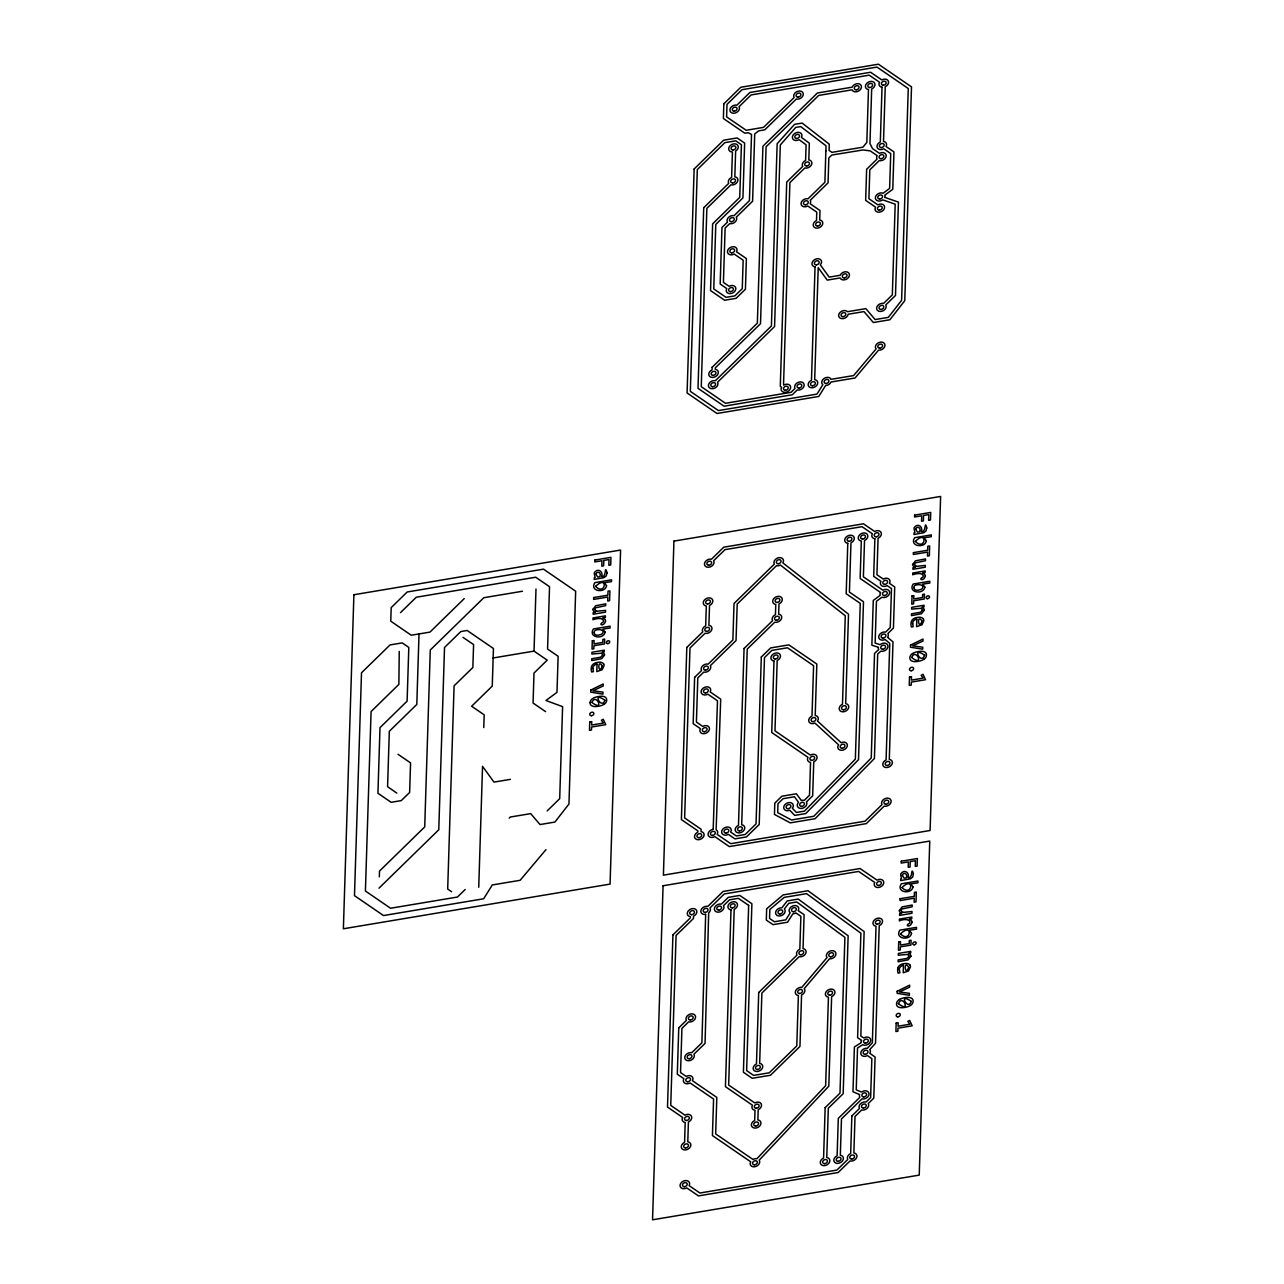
<?xml version="1.0" encoding="UTF-8"?>
<svg xmlns="http://www.w3.org/2000/svg" width="1284" height="1284" viewBox="0 0 1284 1284"><rect width="100%" height="100%" fill="white"/><g stroke="black" fill="none" stroke-linecap="round" stroke-linejoin="round"><path stroke-width="1.5" d="M605.454 621.007C604.828 626.496 596.916 625.468 603.448 621.825C604.315 617.411 596.755 618.15 592.967 619.739L593.031 617.941L605.39 615.855L605.342 617.492L603.063 617.925M911.881 922.169C911.239 927.658 903.358 926.631 909.874 923.003C910.854 918.686 902.652 918.975 899.394 920.917L899.442 919.103L911.817 917.033L911.768 918.67L909.489 919.103M925.218 576.067C924.416 581.524 917.097 579.806 923.164 576.981C924.191 572.455 916.648 573.146 912.731 574.815L912.78 573.001L925.154 570.931L925.106 572.568L922.827 573.001M592.983 668.45L593.417 671.66L591.651 671.965A16.676 12.631 -27 0 1 591.234 668.482L591.507 666.669A5.264 3.98 -27 0 1 595.038 663.074A10.079 7.624 -27 0 1 597.75 662.384A6.821 5.168 -27 0 1 603.769 663.956M912.747 623.51L913.181 626.72L911.415 627.025A16.676 12.631 -27 0 1 910.998 623.559L911.271 621.729A5.264 3.98 -27 0 1 914.802 618.134A10.079 7.624 -27 0 1 917.514 617.443A6.821 5.168 -27 0 1 923.533 619.016M899.41 969.613L899.843 972.823L898.078 973.128A16.676 12.631 -27 0 1 897.644 969.661L897.933 967.831M379.342 876.86L379.518 871.066L424.715 826.928L430.284 650.009L483.827 597.718L522.428 591.25M419.017 633.927L416.802 704.451L389.325 731.302L387.575 786.723L396.804 793.063M478.739 887.228L482.543 766.307L493.987 782.116L510.438 779.356M483.779 727.563L484.18 714.835L471.645 706.248L492.253 686.121L493.441 648.5L467.135 630.476L460.86 631.535L444.521 647.489L438.775 829.769L378.989 888.175M545.588 711.641L533.069 703.038L534 673.057L547.209 660.153L534.032 651.116L535.99 588.987M597.028 664.358L596.803 671.612L602.18 669.734L604.026 665.706A5.617 4.253 -27 0 0 603.592 664.085M783.529 384.719L789.901 182.601L804.891 167.947A4.976 3.756 -27 0 0 807.829 167.787A5.024 3.804 -27 0 0 811.857 163.501A5.024 3.804 -27 0 0 808.808 159.938L809.337 143.15L801.441 137.42A5.024 3.804 -27 0 0 798.006 132.332A5.024 3.804 -27 0 0 792.405 137.805A5.024 3.804 -27 0 0 799.13 139.699L806.095 144.787L805.598 160.468A5.024 3.804 -27 0 0 802.693 166.439L786.723 182.039L780.287 386.356L781.587 387.254A5.024 3.804 -27 0 0 785.038 392.326A5.024 3.804 -27 0 0 790.623 386.853A5.024 3.804 -27 0 0 783.914 384.975L783.914 384.975M903.454 965.52L903.214 972.774L908.591 970.897L910.452 966.884A5.617 4.253 -27 0 0 910.019 965.247M916.792 619.418L916.567 626.672L921.944 624.794L923.79 620.782A5.617 4.253 -27 0 0 923.356 619.145M593.08 609.178L595.696 605.743L605.775 603.849L605.711 605.647L595.664 607.781A1.766 1.332 -27 0 0 595.102 608.423L594.909 609.242M604.379 655.225L601.731 658.676L591.683 660.57L591.731 658.772L600.768 657.167L602.533 655.177M912.844 564.254L915.46 560.803L925.539 558.925L925.475 560.707L915.412 562.841A1.766 1.332 -27 0 0 914.866 563.483L914.673 564.302M899.506 910.356L902.122 906.905L912.202 905.027L912.138 906.809L902.074 908.944A1.766 1.332 -27 0 0 901.529 909.586L901.32 910.404M924.127 610.285L921.495 613.736L911.447 615.63L911.496 613.832L920.532 612.243L922.297 610.237M910.789 956.387L908.157 959.838L898.11 961.732L898.158 959.934L907.194 958.346L908.96 956.339M713.182 829.336L717.483 700.775L707.853 694.179A5.024 3.804 -27 0 1 701.144 692.301A5.024 3.804 -27 0 1 706.746 686.828A5.024 3.804 -27 0 1 710.18 691.916L720.709 699.138L716.119 829.817A5.024 3.804 -27 0 1 717.146 834.375L730.724 843.684L865.063 821.182L881.964 804.651A5.024 3.804 -27 0 1 885.767 798.359A5.024 3.804 -27 0 1 891.08 802.002A5.024 3.804 -27 0 1 884.162 806.159L866.299 823.622L729.312 846.573L714.819 836.638A5.024 3.804 -27 0 1 708.158 835.033A5.024 3.804 -27 0 1 712.989 829.368M545.957 849.655L520.132 880.294L492.286 884.949L483.651 898.768L383.515 915.556L354.48 895.654L361.51 672.784L390.015 644.937L402.213 642.899L408.81 647.425L407.108 701.16L380 727.643L377.929 793.255L391.122 802.307L401.282 800.606L409.628 792.453L410.559 762.889L398.024 754.302M400.464 612.661L416.289 597.221L535.685 577.222L549.536 586.708L547.562 649.03L558.123 656.268L556.983 692.365L545.941 700.502L562.601 706.649L559.696 798.68L547.177 810.91M464.246 598.601L429.979 632.097L411.249 635.227L390.769 621.183L391.203 607.605L407.188 591.988L543.501 569.149L575.665 591.218L568.956 804.025L554.913 822.065L540.018 824.553L530.693 813.623L510.326 817.025L509.218 818.117M465.193 889.491L457.457 897.034L390.561 908.253L365.41 891.016L371.076 711.561L398.875 684.388L399.244 651.421M912.539 653.54L913.839 652.85A10.85 8.218 -27 0 1 915.412 652.24L917.274 651.758A21.042 15.922 -27 0 1 918.317 651.566A14.927 11.299 -27 0 1 921.687 651.309L922.41 651.373A7.848 5.939 -27 0 1 924.271 651.807A5.393 4.077 -27 0 1 926.406 654.294M604.026 704.306L602.71 705.012A10.882 8.234 -27 0 1 601.137 705.606L599.275 706.088A21.122 15.986 -27 0 1 597.782 706.344A15.087 11.428 -27 0 1 594.877 706.553L594.155 706.489A7.495 5.666 -27 0 1 592.293 706.039A5.569 4.221 -27 0 1 590.801 704.964A5.072 3.836 -27 0 1 590.239 703.825L590.142 703.279A7.287 5.521 -27 0 1 590.126 702.669M923.774 659.366L922.474 660.072A10.882 8.234 -27 0 1 920.901 660.666L919.039 661.148A21.122 15.986 -27 0 1 917.546 661.421A15.087 11.428 -27 0 1 914.641 661.613L913.919 661.549A7.495 5.666 -27 0 1 912.057 661.099A5.569 4.221 -27 0 1 910.565 660.024A5.072 3.836 -27 0 1 910.003 658.885L909.907 658.339A7.287 5.521 -27 0 1 909.891 657.745A5.89 4.462 -27 0 1 910.436 655.691A5.136 3.884 -27 0 1 912.539 653.556M595.182 612.227L593.192 612.629L593.144 614.233L605.502 612.163L605.567 610.365L596.546 611.296M914.946 567.287L912.956 567.688L912.908 569.293L925.266 567.223L925.331 565.425L916.311 566.372M493.136 657.97L534.032 651.116M902.893 912.426L911.993 911.528L911.929 913.325L899.57 915.396L899.619 913.791L901.609 913.389A6.404 4.847 -27 0 1 899.201 910.452M907.531 954.413L898.302 955.216L898.367 953.434L910.741 951.364L910.677 952.953L908.687 953.354A6.179 4.687 -27 0 1 911.062 956.307M463.026 637.362L473.587 644.584L472.865 667.503L454.087 685.833L447.683 889.042L451.647 891.754M705.67 914.336L701.883 1042.801L691.739 1052.719A5.024 3.804 -27 0 0 684.821 1056.876A5.024 3.804 -27 0 0 690.134 1060.52A5.024 3.804 -27 0 0 693.938 1054.228L705.044 1043.378L708.688 912.86A5.024 3.804 -27 0 0 710.004 907.916L724.32 893.937L858.643 871.435L874.693 882.429A5.024 3.804 -27 0 0 878.128 887.517A5.024 3.804 -27 0 0 883.745 882.044A5.024 3.804 -27 0 0 877.02 880.15L860.055 868.53L723.069 891.481L707.805 906.392A5.024 3.804 -27 0 0 700.968 910.26A5.024 3.804 -27 0 0 705.494 914.369M926.374 654.294L926.422 654.583A7.223 5.457 -27 0 1 926.438 655.177A5.89 4.462 -27 0 1 925.892 657.215A5.136 3.884 -27 0 1 923.774 659.35M910.196 965.119A6.821 5.168 -27 0 0 904.177 963.658A10.079 7.624 -27 0 0 901.464 964.268A5.264 3.98 -27 0 0 897.869 967.831M899.201 969.661A4.462 3.371 -27 0 1 903.454 965.199M907.467 954.494A4.654 3.531 -27 0 1 909.2 956.243M909.393 919.232A6.629 5.024 -27 0 1 912.105 922.089M902.973 912.33A4.895 3.708 -27 0 1 901.079 910.516M912.539 623.559A4.462 3.371 -27 0 1 916.792 619.097M924.4 610.205A6.179 4.687 -27 0 0 921.992 607.3L924.015 606.851L924.079 605.262L911.704 607.332L911.64 609.114L920.869 608.311A4.654 3.531 -27 0 1 922.538 610.141M922.731 573.129A6.629 5.024 -27 0 1 925.443 575.986M914.978 567.255A6.404 4.847 -27 0 1 912.539 564.35M916.311 566.228A4.895 3.708 -27 0 1 914.417 564.414M595.214 612.195A6.404 4.847 -27 0 1 592.775 609.274M596.546 611.168A4.895 3.708 -27 0 1 594.653 609.338M602.966 618.069A6.629 5.024 -27 0 1 605.679 620.91M604.636 655.145A6.179 4.687 -27 0 0 602.228 652.224L604.266 651.791L604.315 650.186L591.94 652.256L591.892 654.054L601.105 653.235A4.654 3.531 -27 0 1 602.774 655.081M592.775 668.499A4.462 3.371 -27 0 1 597.028 664.037M604.01 704.29A5.136 3.884 -27 0 0 606.144 702.155A5.89 4.462 -27 0 0 606.658 700.117A7.223 5.457 -27 0 0 606.658 699.507L606.61 699.234A5.393 4.077 -27 0 0 604.507 696.747A7.848 5.939 -27 0 0 602.645 696.313L601.907 696.249A14.927 11.299 -27 0 0 598.553 696.522A21.042 15.922 -27 0 0 597.509 696.698L595.648 697.18A10.85 8.218 -27 0 0 594.075 697.774L592.775 698.48A5.136 3.884 -27 0 0 590.656 700.631A5.89 4.462 -27 0 0 590.142 702.669M606.963 573.017L606.225 575.922L603.962 577.688L594.235 579.421L594.283 577.816C597.028 578.073 592.036 573.194 595.535 571.316C598.89 568.347 603.464 572.199 601.57 576.404C606.915 578.009 604.186 564.077 606.915 572.263A11.347 8.587 -27 0 1 606.963 572.824L606.963 573.017M913.389 874.179L912.651 877.084L910.484 878.802L900.662 880.583L900.71 878.978C903.246 879.235 898.527 874.179 902.09 872.382C905.509 869.573 909.81 873.489 907.981 877.566C913.229 878.93 910.821 865.833 913.341 873.441A11.347 8.587 -27 0 1 913.373 874.003L913.389 874.179M926.727 528.077L925.989 530.982L923.71 532.748L913.999 534.481L914.048 532.876C916.84 533.133 911.768 528.157 915.364 526.328C918.75 523.439 923.18 527.323 921.318 531.464C926.534 532.796 924.239 519.763 926.679 527.339A11.347 8.587 -27 0 1 926.727 527.901L926.727 528.077M595.953 574.253L597.734 577.046L599.917 576.677C601.795 571.797 596.466 570.915 595.969 574.141M902.379 875.431L904.161 878.208L906.344 877.839C908.221 873.104 902.909 871.932 902.379 875.367M915.717 529.329L917.498 532.106L919.681 531.736C921.623 526.889 916.166 525.942 915.717 529.265M591.956 702.476C605.053 712.588 596.113 692.285 591.972 702.332M604.844 700.229C601.795 710.421 591.186 690.455 604.844 700.229M898.383 1003.639C911.319 1013.895 902.764 993.142 898.383 1003.639M911.72 657.536C924.657 667.696 916.134 647.232 911.736 657.392M911.271 1001.392C908.269 1011.519 897.58 991.649 911.271 1001.392M924.608 655.289C920.981 665.626 911.303 645.387 924.608 655.289M605.101 632.113C603.624 640.026 587.831 637.683 593.401 628.967L610.077 626.175L610.028 627.972L602.934 629.08L605.101 632.113M606.562 585.777C605.278 593.513 589.196 591.539 594.861 582.647L611.537 579.838L611.489 581.636L604.395 582.743L606.562 585.777M911.528 933.275C910.372 941.06 894.226 939.005 899.827 930.146L916.503 927.353L916.455 929.135L909.361 930.242L911.528 933.275M912.988 886.939C911.528 894.868 895.686 892.508 901.288 883.809L917.964 881.017L917.916 882.798L910.821 883.906L912.988 886.939M924.865 587.173C923.405 595.07 907.563 592.759 913.165 584.043L929.841 581.251L929.793 583.032L922.698 584.14L924.865 587.173M926.326 540.837C925.186 548.621 908.992 546.535 914.625 537.707L931.301 534.914L931.253 536.696L924.159 537.803L926.326 540.837M602.324 666.123C598.248 676.572 597.108 657.504 602.324 666.123M908.751 967.285C904.819 977.702 903.406 958.715 908.751 967.285M922.089 621.183C918.028 631.535 916.68 612.564 922.089 621.183M594.139 632.723C594.492 636.639 600.109 635.179 602.356 633.734C606.578 628.502 593.015 628.357 594.139 632.723M595.599 586.387C605.631 596.643 608.52 573.948 595.599 586.339M900.566 933.901C910.565 944.157 913.534 921.495 900.566 933.837M902.026 887.565C912.202 897.773 914.754 875.142 902.026 887.501M913.903 587.799C914.24 591.683 919.809 590.239 922.056 588.842C926.422 583.498 912.571 583.466 913.903 587.799M915.364 541.463C925.828 551.751 927.834 528.783 915.364 541.399M825.869 150.95L824.89 182.312L808.037 198.779A5.04 3.82 -27 0 0 801.039 203.546A5.04 3.82 -27 0 0 807.813 206.018L816.768 212.149L816.512 220.543A5.024 3.804 -27 0 0 814.056 227.091A5.024 3.804 -27 0 0 821.776 225.791A5.024 3.804 -27 0 0 819.706 220.013L820.011 210.512L810.14 203.739A5.04 3.82 -27 0 0 810.252 200.288L828.052 182.89L828.838 157.964L831.839 155.027L862.928 149.971L870.199 150.87L877.165 155.653A5.024 3.804 -27 0 0 877.052 159.104L866.636 169.263L865.657 200.352L875.528 207.125A5.024 3.804 -27 0 0 878.978 212.213A5.024 3.804 -27 0 0 884.58 206.74A5.024 3.804 -27 0 0 877.855 204.846L868.899 198.715L869.814 169.841L879.251 160.612A5.024 3.804 -27 0 0 886.233 155.845A5.024 3.804 -27 0 0 879.476 153.374L872.526 148.607L869.958 143.551L871.676 88.981A5.024 3.804 -27 0 0 874.131 82.449A5.024 3.804 -27 0 0 866.411 83.733A5.024 3.804 -27 0 0 868.482 89.527L866.812 142.476L862.944 147.162L831.92 152.363L829.079 150.405L829.271 144.177L802.147 123.087L794.539 124.355L777.157 143.696L771.411 325.976L715.381 380.706A5.024 3.804 -27 0 0 708.463 384.879A5.024 3.804 -27 0 0 713.792 388.506A5.024 3.804 -27 0 0 717.579 382.215L774.573 326.553L780.303 144.996L795.759 127.405L800.718 126.586L826.029 145.814L825.869 150.95M353.902 594.733L343.374 928.781L610.061 884.098L620.589 550.05L353.902 594.733M589.741 721.929L589.484 730.371L591.475 730.034L591.571 727.033L605.743 724.658L603.239 719.249L601.394 720.212L603.384 723.085L591.635 725.043L591.747 721.592L589.741 721.929M590.752 690.086L590.688 692.14L602.918 694.13L602.982 692.156L592.903 690.792L603.175 686.009L603.239 683.971L590.752 690.086M592.309 640.796L592.036 649.078L593.834 648.789L593.93 645.708L604.507 643.942L604.668 639.063L602.886 639.368L602.79 642.417L593.978 643.894L594.091 640.507L592.309 640.796M593.673 597.558L593.609 599.419L607.83 597.028L607.717 601.008L609.579 600.703L609.9 590.881L608.022 591.202L607.894 595.182L593.673 597.558M594.845 560.065L594.797 561.927L601.955 560.723L601.795 566.148L603.624 565.827L603.801 560.418L609.017 559.551L608.841 565.249L610.719 564.944L610.943 557.352L594.845 560.065M663.074 885.751L652.545 1219.8L919.232 1175.117L929.76 841.068L663.074 885.751M673.939 541.11L663.411 875.158L930.097 830.491L940.626 496.443L673.939 541.11M694.146 168.99L687.084 392.968L717.018 413.496L818.775 396.451L825.596 385.521A5.024 3.804 -27 0 0 830.989 382.022L855.08 377.978L878.513 350.195A5.024 3.804 -27 0 0 884.965 345.476A5.024 3.804 -27 0 0 879.042 342.491A5.024 3.804 -27 0 0 876.057 348.959L853.619 375.57L831.069 379.342A5.024 3.804 -27 0 0 824.184 378.395A5.024 3.804 -27 0 0 822.835 384.702L816.977 394.092L718.43 410.591L690.327 391.331L697.308 169.568L724.866 142.652L735.732 140.839L741.414 144.739L739.744 197.367L712.636 223.849L710.534 290.569L724.641 300.247L736.117 298.321L745.426 289.237L746.389 258.565L736.518 251.792A5.024 3.804 -27 0 0 733.084 246.705A5.024 3.804 -27 0 0 727.482 252.178A5.024 3.804 -27 0 0 734.207 254.055L743.163 260.203L742.264 288.659L734.881 295.866L726.054 297.342L713.76 288.932L715.798 224.427L742.922 197.945L744.64 143.086L737.128 137.95L723.614 140.213L694.146 168.99M672.928 934.896L667.503 1107.065L682.655 1117.449A5.024 3.804 -27 0 0 685.207 1122.489L684.581 1142.359A5.024 3.804 -27 0 0 682.125 1148.907A5.024 3.804 -27 0 0 689.845 1147.623A5.024 3.804 -27 0 0 687.791 1141.829L688.417 1121.959A5.024 3.804 -27 0 0 691.418 1116.165A5.024 3.804 -27 0 0 684.982 1115.17L670.746 1105.412L676.09 935.458L693.472 918.493L693.553 916.15A5.024 3.804 -27 0 0 696.008 909.602A5.024 3.804 -27 0 0 688.288 910.902A5.024 3.804 -27 0 0 690.359 916.68L690.311 917.916L672.928 934.896M686.812 647.425L681.387 819.593L697.886 830.892L697.838 832.128A5.024 3.804 -27 0 0 695.382 838.677A5.024 3.804 -27 0 0 703.102 837.377A5.024 3.804 -27 0 0 701.048 831.599L701.112 829.255L684.629 817.94L689.989 647.987L704.996 633.333A5.024 3.804 -27 0 0 711.561 630.155A5.024 3.804 -27 0 0 708.896 625.324L709.522 605.454A5.024 3.804 -27 0 0 711.978 598.906A5.024 3.804 -27 0 0 704.258 600.206A5.024 3.804 -27 0 0 706.312 605.984L705.686 625.854A5.024 3.804 -27 0 0 702.781 631.824L686.812 647.425M703.712 207.751L698.014 388.33L724.08 406.193L792.292 394.766L797.22 389.951A5.024 3.804 -27 0 0 804.137 385.778A5.024 3.804 -27 0 0 798.825 382.134A5.024 3.804 -27 0 0 795.021 388.426L791.056 392.31L725.476 403.288L701.257 386.677L706.874 208.329L730.917 184.848A5.024 3.804 -27 0 0 737.481 181.686A5.024 3.804 -27 0 0 734.817 176.823L735.636 151.063A5.024 3.804 -27 0 0 736.936 144.498A5.024 3.804 -27 0 0 729.28 146.745A5.024 3.804 -27 0 0 732.426 151.994L731.623 177.369A5.024 3.804 -27 0 0 728.718 183.339L703.712 207.751M678.771 1027.826L677.294 1074.194L683.874 1078.688A5.024 3.804 -27 0 0 684.677 1083.102A5.024 3.804 -27 0 0 690.102 1082.974L713.583 1099.056L712.427 1135.554L750.659 1161.763A5.024 3.804 -27 0 0 754.944 1166.739A5.024 3.804 -27 0 0 759.213 1160.142L828.806 1086.184L831.631 996.689A5.024 3.804 -27 0 0 834.086 990.141A5.024 3.804 -27 0 0 826.366 991.441A5.024 3.804 -27 0 0 828.437 997.219L825.644 1085.702L756.902 1158.746A5.024 3.804 -27 0 0 752.986 1159.484L715.669 1133.9L716.825 1097.419L692.429 1080.695A5.024 3.804 -27 0 0 691.643 1076.297A5.024 3.804 -27 0 0 686.202 1076.425L680.536 1072.541L681.932 1028.404L688.593 1021.887A5.024 3.804 -27 0 0 695.511 1017.731A5.024 3.804 -27 0 0 690.182 1014.087A5.024 3.804 -27 0 0 686.394 1020.379L678.771 1027.826M694.628 677.342L693.167 723.694L700.406 728.654A5.024 3.804 -27 0 0 703.841 733.742A5.024 3.804 -27 0 0 709.442 728.269A5.024 3.804 -27 0 0 702.733 726.391L696.409 722.057L697.806 677.92L703.76 672.078A5.024 3.804 -27 0 0 709.25 670.392A5.024 3.804 -27 0 0 710.341 665.674L736.037 640.556L737.193 604.074L776.531 565.65A5.024 3.804 -27 0 0 780.431 565.072L845.273 615.742L842.481 704.226A5.024 3.804 -27 0 0 840.041 710.758A5.024 3.804 -27 0 0 847.745 709.474A5.024 3.804 -27 0 0 845.691 703.68L848.515 614.185L782.871 562.89A5.024 3.804 -27 0 0 778.955 557.657A5.024 3.804 -27 0 0 774.316 564.141L734.031 603.496L732.875 639.978L708.126 664.149A5.024 3.804 -27 0 0 702.637 665.85A5.024 3.804 -27 0 0 701.562 670.569L694.628 677.342M712.155 367.272L712.074 369.84A5.024 3.804 -27 0 0 709.619 376.389A5.024 3.804 -27 0 0 717.339 375.088A5.024 3.804 -27 0 0 715.284 369.31L715.316 367.85L760.513 323.696L766.099 146.793L818.662 95.433L852.078 89.832A5.024 3.804 -27 0 0 859.413 90.49A5.024 3.804 -27 0 0 859.606 84.038A5.024 3.804 -27 0 0 852.175 87.168L817.427 92.994L762.921 146.215L757.351 323.135L712.155 367.272M723.839 103.811L723.373 118.497L744.768 133.167L748.299 132.733L751.525 134.467L749.439 200.657L734.063 215.68A5.024 3.804 -27 0 0 728.574 217.365A5.024 3.804 -27 0 0 727.498 222.084L721.961 227.509L720.18 284.037L726.744 288.547A5.024 3.804 -27 0 0 730.195 293.635A5.024 3.804 -27 0 0 735.796 288.162A5.024 3.804 -27 0 0 729.071 286.284L723.406 282.4L725.123 228.07L729.697 223.609A5.024 3.804 -27 0 0 735.186 221.907A5.024 3.804 -27 0 0 736.262 217.189L752.601 201.219L754.719 133.937L758.683 130.872L764.815 129.812L796.289 99.061A5.024 3.804 -27 0 0 803.206 94.888A5.024 3.804 -27 0 0 797.894 91.244A5.024 3.804 -27 0 0 794.09 97.552L763.563 127.357L746.181 130.278L726.6 116.86L727.001 104.389L742.024 89.703L877.004 67.089L908.269 88.532L901.593 300.36L888.351 317.357L875.142 319.572L865.833 308.625L847.488 311.707A5.024 3.804 -27 0 0 839.8 312.686A5.024 3.804 -27 0 0 841.469 318.609A5.024 3.804 -27 0 0 848.194 314.243L864.004 311.595L873.313 322.525L889.908 319.748L904.771 300.681L911.512 86.879L878.416 64.2L740.788 87.264L723.839 103.811M730.997 909.874L725.428 1086.665L752.44 1105.187A5.024 3.804 -27 0 0 755.008 1110.243L754.687 1120.499A5.024 3.804 -27 0 0 752.231 1127.031A5.024 3.804 -27 0 0 759.951 1125.747A5.024 3.804 -27 0 0 757.881 1119.953L758.202 1109.697A5.024 3.804 -27 0 0 761.203 1103.919A5.024 3.804 -27 0 0 754.767 1102.924L728.654 1085.028L734.191 909.329A5.024 3.804 -27 0 0 736.647 902.796A5.024 3.804 -27 0 0 728.927 904.08A5.024 3.804 -27 0 0 730.997 909.874M744.062 648.516L738.477 825.323A5.024 3.804 -27 0 0 736.037 831.855A5.024 3.804 -27 0 0 743.757 830.571A5.024 3.804 -27 0 0 741.687 824.777L747.224 649.094L774.75 622.21A5.024 3.804 -27 0 0 781.314 619.032A5.024 3.804 -27 0 0 778.65 614.201L778.971 603.945A5.024 3.804 -27 0 0 781.426 597.397A5.024 3.804 -27 0 0 773.706 598.697A5.024 3.804 -27 0 0 775.777 604.475L775.44 614.731A5.024 3.804 -27 0 0 772.535 620.702L744.062 648.516M748.652 905.397L743.404 1072.252L752.231 1078.303L770.48 1075.254L799.948 1046.46L801.569 994.972A5.024 3.804 -27 0 0 804.233 988.648L829.496 958.795A5.024 3.804 -27 0 0 835.964 954.076A5.024 3.804 -27 0 0 830.058 951.075A5.024 3.804 -27 0 0 827.04 957.559L801.778 987.412A4.992 3.788 -27 0 0 799.338 987.653A5.024 3.804 -27 0 0 795.326 991.954A5.024 3.804 -27 0 0 798.375 995.501L796.786 1045.898L769.244 1072.798L753.628 1075.414L746.63 1070.615L751.894 903.743L739.761 895.429L728.285 897.356L721.351 904.129A5.024 3.804 -27 0 0 714.434 908.302A5.024 3.804 -27 0 0 719.746 911.945A5.024 3.804 -27 0 0 723.55 905.637L729.521 899.811L738.364 898.335L748.652 905.397M761.316 657.023L756.051 823.895L745.185 834.504L736.358 835.98L730.692 832.096A5.024 3.804 -27 0 0 727.258 827.008A5.024 3.804 -27 0 0 721.656 832.481A5.024 3.804 -27 0 0 728.365 834.375L734.946 838.869L746.437 836.959L759.213 824.472L764.478 657.601L771.861 650.394L787.461 647.778L813.591 665.69L812.002 716.071A5.024 3.804 -27 0 0 808.92 721.672A5.024 3.804 -27 0 0 814.955 723.101L838.58 744.784A5.024 3.804 -27 0 0 841.197 750.305A5.024 3.804 -27 0 0 847.376 745.298A5.024 3.804 -27 0 0 841.132 742.698L817.491 721.046A5.024 3.804 -27 0 0 815.212 715.541L816.833 664.053L788.874 644.873L770.609 647.938L761.316 657.023M758.716 992.484L756.469 1063.938A5.024 3.804 -27 0 0 754.013 1070.471A5.024 3.804 -27 0 0 761.733 1069.187A5.024 3.804 -27 0 0 759.663 1063.393L761.877 993.062L799.13 956.676A5.024 3.804 -27 0 0 805.71 953.498A5.024 3.804 -27 0 0 803.03 948.667L804.105 914.689L798.199 910.645A5.024 3.804 -27 0 0 796.658 905.846A5.024 3.804 -27 0 0 790.382 907.611A5.024 3.804 -27 0 0 790.206 912.876L785.76 919.874L774.429 921.768L769.549 918.413L769.822 909.489L784.235 897.388L806.545 893.648L860.89 933.195L857.6 1037.761L861.564 1040.281A5.024 3.804 -27 0 0 861.163 1042.656L854.39 1046.974L852.977 1091.753L859.622 1094.578A5.024 3.804 -27 0 0 859.831 1097.339L838.308 1118.364L837.12 1155.777A5.024 3.804 -27 0 0 834.664 1162.325A5.024 3.804 -27 0 0 842.384 1161.025A5.024 3.804 -27 0 0 840.33 1155.247L841.469 1118.942L862.029 1098.847A5.024 3.804 -27 0 0 868.064 1096.536A5.024 3.804 -27 0 0 867.695 1091.48A5.024 3.804 -27 0 0 861.532 1092.09L856.219 1089.827L857.535 1047.985L862.688 1044.711A5.024 3.804 -27 0 0 869.027 1043.587A5.024 3.804 -27 0 0 869.926 1038.21A5.024 3.804 -27 0 0 863.811 1037.954L860.826 1036.076L864.132 931.59L807.989 890.743L783.176 894.916L766.66 908.767L766.307 920.066L773.016 924.657L787.541 922.233L792.95 913.726A5.024 3.804 -27 0 0 795.871 912.908L800.879 916.343L799.836 949.197A5.024 3.804 -27 0 0 796.931 955.168L758.716 992.484M773.979 661.051L771.732 732.49L807.989 757.335A5.024 3.804 -27 0 0 810.541 762.391L809.514 795.245L804.233 800.397A5.024 3.804 -27 0 0 801.344 800.558L796.417 793.785L781.892 796.208L774.814 803.126L774.461 814.409L790.254 822.867L815.083 818.711L874.404 758.539L877.694 654.038L880.84 651.132A5.024 3.804 -27 0 0 887.035 648.821A5.024 3.804 -27 0 0 886.458 643.685A5.024 3.804 -27 0 0 880.118 644.696L875.126 643.107L876.442 601.281L881.964 597.204A5.024 3.804 -27 0 0 888.143 595.744A5.024 3.804 -27 0 0 888.849 590.496A5.024 3.804 -27 0 0 882.894 590.207L863.378 576.821L864.517 540.516A5.024 3.804 -27 0 0 866.973 533.983A5.024 3.804 -27 0 0 859.253 535.268A5.024 3.804 -27 0 0 861.323 541.062L860.152 578.458L880.567 592.47A5.024 3.804 -27 0 0 880.182 595.327L873.281 600.431L871.868 645.194L878.449 647.28A5.024 3.804 -27 0 0 878.705 649.56L874.532 653.428L871.242 757.993L813.799 816.271L791.49 819.994L777.703 812.628L777.976 803.704L783.128 798.664L794.459 796.77L798.52 802.339A5.024 3.804 -27 0 0 798.359 807.604A5.024 3.804 -27 0 0 804.587 807.267A5.024 3.804 -27 0 0 806.448 801.906L812.676 795.823L813.751 761.861A5.024 3.804 -27 0 0 816.752 756.067A5.024 3.804 -27 0 0 810.316 755.072L774.974 730.837L777.189 660.506A5.024 3.804 -27 0 0 779.645 653.973A5.024 3.804 -27 0 0 771.925 655.257A5.024 3.804 -27 0 0 773.979 661.051M815.051 266.847L811.472 380.192A5.024 3.804 -27 0 0 809.016 386.741A5.024 3.804 -27 0 0 816.736 385.441A5.024 3.804 -27 0 0 814.682 379.663L818.213 267.634L827.233 280.105L840.089 277.954A5.024 3.804 -27 0 0 847.408 278.596A5.024 3.804 -27 0 0 847.617 272.16A5.024 3.804 -27 0 0 840.169 275.274L829.191 277.119L820.299 264.841A5.024 3.804 -27 0 0 819.561 259.031A5.024 3.804 -27 0 0 812.531 261.727A5.024 3.804 -27 0 0 815.051 266.847M825.163 1107.627L823.574 1158.056A5.024 3.804 -27 0 0 821.118 1164.588A5.024 3.804 -27 0 0 828.838 1163.304A5.024 3.804 -27 0 0 826.768 1157.51L828.324 1108.204L843.171 1093.711L848.146 935.779L798.247 899.089L787.236 900.935L781.844 907.836A5.024 3.804 -27 0 0 775.568 912.764A5.024 3.804 -27 0 0 781.715 915.476A5.024 3.804 -27 0 0 784.38 908.96L788.777 903.326L796.786 901.994L844.904 937.368L839.993 1093.133L825.163 1107.627M847.777 543.325L846.188 593.738L860.264 603.4L855.353 759.149L804.474 811.119L796.465 812.467L792.372 808.262A5.024 3.804 -27 0 0 790.093 802.564A5.024 3.804 -27 0 0 783.705 807.379A5.024 3.804 -27 0 0 789.74 810.252L794.748 815.404L805.758 813.558L858.514 759.679L863.49 601.747L849.414 592.101L850.971 542.795A5.024 3.804 -27 0 0 853.427 536.247A5.024 3.804 -27 0 0 845.707 537.531A5.024 3.804 -27 0 0 847.777 543.325M882.028 87.248L880.31 142.01A5.024 3.804 -27 0 0 877.309 147.788A5.024 3.804 -27 0 0 883.745 148.784L890.727 153.566L889.619 188.427L883.071 193.258A5.024 3.804 -27 0 0 876.699 194.879A5.024 3.804 -27 0 0 876.458 200.224A5.024 3.804 -27 0 0 882.75 199.855L895.189 204.188L892.332 294.887L883.585 303.441A5.024 3.804 -27 0 0 876.667 307.598A5.024 3.804 -27 0 0 881.98 311.242A5.024 3.804 -27 0 0 885.783 304.95L895.494 295.464L898.447 202.102L884.724 197.383A5.024 3.804 -27 0 0 884.82 195.152L892.781 189.294L893.953 151.929L886.056 146.52A5.024 3.804 -27 0 0 883.504 141.465L885.238 86.718A5.024 3.804 -27 0 0 888.239 80.924A5.024 3.804 -27 0 0 881.803 79.929L870.6 72.257L749.888 92.48L736.872 105.192A5.024 3.804 -27 0 0 729.954 109.365A5.024 3.804 -27 0 0 735.267 113.008A5.024 3.804 -27 0 0 739.07 106.7L751.124 94.936L869.188 75.162L879.476 82.208A5.024 3.804 -27 0 0 882.028 87.248M851.854 1115.924L850.666 1153.514A5.024 3.804 -27 0 0 847.761 1159.468L836.927 1170.061L699.892 1193.013L689.123 1185.63A5.024 3.804 -27 0 0 685.672 1180.542A5.024 3.804 -27 0 0 680.071 1186.015A5.024 3.804 -27 0 0 686.796 1187.909L698.48 1195.902L838.179 1172.501L849.976 1160.977A5.024 3.804 -27 0 0 856.54 1157.815A5.024 3.804 -27 0 0 853.876 1152.968L855.016 1116.486L861.692 1109.986A5.024 3.804 -27 0 0 867.165 1108.285A5.024 3.804 -27 0 0 868.257 1103.566L873.794 1098.157L875.094 1057.037L869.814 1053.329A5.024 3.804 -27 0 0 869.782 1049.59L875.528 1043.234L879.235 925.7A5.024 3.804 -27 0 0 881.691 919.151A5.024 3.804 -27 0 0 873.971 920.451A5.024 3.804 -27 0 0 876.025 926.229L872.35 1042.785L867.406 1048.258A5.024 3.804 -27 0 0 860.761 1053.217A5.024 3.804 -27 0 0 867.47 1055.576L871.852 1058.658L870.632 1097.579L866.042 1102.057A5.024 3.804 -27 0 0 860.569 1103.759A5.024 3.804 -27 0 0 859.477 1108.477L851.854 1115.924M874.869 538.782L873.682 576.372L880.92 581.331A5.024 3.804 -27 0 0 881.707 585.745A5.024 3.804 -27 0 0 887.148 585.6L891.497 588.586L890.261 627.507L885.639 632.097A5.024 3.804 -27 0 0 878.705 636.752A5.024 3.804 -27 0 0 885.125 639.512L889.764 643.38L886.088 759.935A5.024 3.804 -27 0 0 883.633 766.484A5.024 3.804 -27 0 0 891.353 765.184A5.024 3.804 -27 0 0 889.298 759.406L893.006 641.856L887.597 637.378A5.024 3.804 -27 0 0 887.87 633.59L893.439 628.053L894.723 586.948L889.475 583.337A5.024 3.804 -27 0 0 888.689 578.94A5.024 3.804 -27 0 0 883.248 579.068L876.924 574.734L878.079 538.253A5.024 3.804 -27 0 0 881.081 532.459A5.024 3.804 -27 0 0 874.645 531.464L863.442 523.792L723.759 547.193L711.448 559.214A5.024 3.804 -27 0 0 704.531 563.387A5.024 3.804 -27 0 0 709.843 567.03A5.024 3.804 -27 0 0 713.647 560.739L724.995 549.648L862.029 526.681L872.317 533.743A5.024 3.804 -27 0 0 874.869 538.782M896.168 1023.091L895.911 1031.534L897.901 1031.213L897.997 1028.195L912.17 1025.82L909.666 1020.411L907.82 1021.374L909.81 1024.247L898.062 1026.221L898.158 1022.754L896.168 1023.091M897.179 991.248L897.115 993.318L909.345 995.293L909.409 993.334L899.33 991.954L909.602 987.171L909.666 985.133L897.179 991.248M898.72 941.974L898.463 950.256L900.244 949.951L900.357 946.87L910.934 945.104L911.078 940.241L909.313 940.53L909.216 943.596L900.405 945.056L900.517 941.67L898.72 941.974M900.084 898.736L900.036 900.582L914.256 898.206L914.128 902.187L916.006 901.866L916.311 892.059L914.449 892.364L914.32 896.344L900.084 898.736M901.272 861.227L901.207 863.089L908.382 861.901L908.205 867.31L910.051 867.005L910.212 861.58L915.444 860.713L915.267 866.427L917.129 866.106L917.37 858.531L901.272 861.227M909.505 676.989L909.249 685.431L911.239 685.094L911.335 682.093L925.507 679.717L923.003 674.309L921.158 675.272L923.148 678.145L911.399 680.119L911.496 676.652L909.505 676.989M910.516 645.146L910.452 647.216L922.682 649.19L922.747 647.232L912.667 645.852L922.939 641.069L923.003 639.031L910.516 645.146M912.057 595.872L911.801 604.154L913.598 603.849L913.694 600.768L924.271 599.002L924.416 594.139L922.65 594.428L922.554 597.493L913.743 598.954L913.855 595.567L912.057 595.872M913.422 552.634L913.373 554.479L927.594 552.104L927.481 556.084L929.343 555.763L929.648 545.957L927.786 546.262L927.658 550.242L913.422 552.634M914.609 515.125L914.545 516.987L921.719 515.799L921.559 521.208L923.389 520.903L923.565 515.478L928.781 514.611L928.605 520.325L930.467 520.004L930.707 512.428L914.609 515.125M899.49 999.466L899.201 999.642A5.136 3.884 -27 0 0 897.083 1001.793A5.89 4.462 -27 0 0 896.569 1003.847A7.287 5.521 -27 0 0 896.569 1004.441L896.665 1004.987A5.072 3.836 -27 0 0 897.227 1006.126A5.569 4.221 -27 0 0 898.72 1007.202A7.495 5.666 -27 0 0 900.582 1007.635L901.304 1007.699A15.087 11.428 -27 0 0 904.209 1007.507A21.122 15.986 -27 0 0 905.701 1007.25L907.563 1006.768A10.882 8.234 -27 0 0 909.136 1006.174L910.436 1005.468A5.136 3.884 -27 0 0 912.571 1003.334A5.89 4.462 -27 0 0 913.084 1001.279A7.223 5.457 -27 0 0 913.068 1000.685L913.036 1000.396A5.393 4.077 -27 0 0 910.934 997.925A7.848 5.939 -27 0 0 909.072 997.475L908.334 997.427A14.927 11.299 -27 0 0 904.979 997.684A21.042 15.922 -27 0 0 903.936 997.861L902.074 998.342A10.85 8.218 -27 0 0 900.501 998.952L899.49 999.466M829.689 995.212A2.52 1.91 -27 0 0 832.417 992.099A2.52 1.91 -27 0 0 828.341 992.211A2.52 1.91 -27 0 0 829.689 995.212M830.716 956.789A2.52 1.91 -27 0 0 833.444 953.659A2.52 1.91 -27 0 0 829.368 953.771A2.52 1.91 -27 0 0 830.716 956.789M687.694 1081.738A2.52 1.91 -27 0 0 690.423 1078.624A2.52 1.91 -27 0 0 686.346 1078.737A2.52 1.91 -27 0 0 687.694 1081.738M686.475 1120.483A2.52 1.91 -27 0 0 689.203 1117.369A2.52 1.91 -27 0 0 685.126 1117.481A2.52 1.91 -27 0 0 686.475 1120.483M691.611 914.673A2.52 1.91 -27 0 0 694.339 911.56A2.52 1.91 -27 0 0 690.262 911.672A2.52 1.91 -27 0 0 691.611 914.673M689.091 1058.722A2.52 1.91 -27 0 0 691.819 1055.592A2.52 1.91 -27 0 0 687.742 1055.705A2.52 1.91 -27 0 0 689.091 1058.722M705.157 912.41A2.52 1.91 -27 0 0 707.885 909.281A2.52 1.91 -27 0 0 703.809 909.393A2.52 1.91 -27 0 0 705.157 912.41M865.448 1043.186A2.52 1.91 -27 0 0 868.177 1040.072A2.52 1.91 -27 0 0 864.1 1040.184A2.52 1.91 -27 0 0 865.448 1043.186M863.763 1096.921A2.52 1.91 -27 0 0 866.491 1093.807A2.52 1.91 -27 0 0 862.415 1093.92A2.52 1.91 -27 0 0 863.763 1096.921M793.448 911.688A2.52 1.91 -27 0 0 796.192 908.558A2.52 1.91 -27 0 0 792.1 908.671A2.52 1.91 -27 0 0 793.448 911.688M865.095 1054.324A2.52 1.91 -27 0 0 867.84 1051.211A2.52 1.91 -27 0 0 863.747 1051.307A2.52 1.91 -27 0 0 865.095 1054.324M877.293 924.223A2.52 1.91 -27 0 0 880.021 921.109A2.52 1.91 -27 0 0 875.945 921.222A2.52 1.91 -27 0 0 877.293 924.223M685.608 1147.928A2.52 1.91 -27 0 0 688.336 1144.798A2.52 1.91 -27 0 0 684.26 1144.911A2.52 1.91 -27 0 0 685.608 1147.928M799.643 993.495A2.52 1.91 -27 0 0 802.372 990.381A2.52 1.91 -27 0 0 798.279 990.494A2.52 1.91 -27 0 0 799.643 993.495M755.698 1126.052A2.52 1.91 -27 0 0 758.427 1122.938A2.52 1.91 -27 0 0 754.35 1123.035A2.52 1.91 -27 0 0 755.698 1126.052M756.26 1108.236A2.52 1.91 -27 0 0 758.988 1105.107A2.52 1.91 -27 0 0 754.912 1105.219A2.52 1.91 -27 0 0 756.26 1108.236M732.249 907.868A2.52 1.91 -27 0 0 734.994 904.739A2.52 1.91 -27 0 0 730.901 904.851A2.52 1.91 -27 0 0 732.249 907.868M754.478 1164.797A2.52 1.91 -27 0 0 757.207 1161.683A2.52 1.91 -27 0 0 753.13 1161.795A2.52 1.91 -27 0 0 754.478 1164.797M779.902 913.951A2.52 1.91 -27 0 0 782.63 910.837A2.52 1.91 -27 0 0 778.553 910.934A2.52 1.91 -27 0 0 779.902 913.951M824.601 1163.609A2.52 1.91 -27 0 0 827.329 1160.479A2.52 1.91 -27 0 0 823.253 1160.592A2.52 1.91 -27 0 0 824.601 1163.609M863.41 1108.06A2.52 1.91 -27 0 0 866.138 1104.946A2.52 1.91 -27 0 0 862.062 1105.059A2.52 1.91 -27 0 0 863.41 1108.06M851.693 1159.067A2.52 1.91 -27 0 0 854.422 1155.937A2.52 1.91 -27 0 0 850.345 1156.049A2.52 1.91 -27 0 0 851.693 1159.067M800.863 954.75A2.52 1.91 -27 0 0 803.591 951.637A2.52 1.91 -27 0 0 799.515 951.749A2.52 1.91 -27 0 0 800.863 954.75M757.48 1069.492A2.52 1.91 -27 0 0 760.208 1066.362A2.52 1.91 -27 0 0 756.132 1066.474A2.52 1.91 -27 0 0 757.48 1069.492M838.147 1161.33A2.52 1.91 -27 0 0 840.876 1158.216A2.52 1.91 -27 0 0 836.799 1158.329A2.52 1.91 -27 0 0 838.147 1161.33M690.311 1019.977A2.52 1.91 -27 0 0 693.039 1016.848A2.52 1.91 -27 0 0 688.962 1016.96A2.52 1.91 -27 0 0 690.311 1019.977M684.388 1186.673A2.52 1.91 -27 0 0 687.117 1183.559A2.52 1.91 -27 0 0 683.04 1183.671A2.52 1.91 -27 0 0 684.388 1186.673M718.703 910.131A2.52 1.91 -27 0 0 721.447 907.018A2.52 1.91 -27 0 0 717.355 907.13A2.52 1.91 -27 0 0 718.703 910.131M878.513 885.462A2.52 1.91 -27 0 0 881.241 882.349A2.52 1.91 -27 0 0 877.165 882.461A2.52 1.91 -27 0 0 878.513 885.462M897.837 1016.848A2.151 1.621 -27 0 0 900.18 1014.183A2.151 1.621 -27 0 0 896.697 1014.264A2.151 1.621 -27 0 0 897.837 1016.848M914.144 944.783A1.782 1.348 -27 0 0 916.07 942.568A1.782 1.348 -27 0 0 913.197 942.649A1.782 1.348 -27 0 0 914.144 944.783M843.508 709.779A2.52 1.91 -27 0 0 846.236 706.649A2.52 1.91 -27 0 0 842.16 706.762A2.52 1.91 -27 0 0 843.508 709.779M842.111 748.267A2.52 1.91 -27 0 0 844.84 745.153A2.52 1.91 -27 0 0 840.763 745.266A2.52 1.91 -27 0 0 842.111 748.267M705.494 670.168A2.52 1.91 -27 0 0 708.222 667.038A2.52 1.91 -27 0 0 704.146 667.15A2.52 1.91 -27 0 0 705.494 670.168M706.714 631.407A2.52 1.91 -27 0 0 709.442 628.293A2.52 1.91 -27 0 0 705.365 628.406A2.52 1.91 -27 0 0 706.714 631.407M698.865 837.682A2.52 1.91 -27 0 0 701.594 834.568A2.52 1.91 -27 0 0 697.517 834.68A2.52 1.91 -27 0 0 698.865 837.682M705.446 692.959A2.52 1.91 -27 0 0 708.174 689.829A2.52 1.91 -27 0 0 704.097 689.941A2.52 1.91 -27 0 0 705.446 692.959M712.411 835.419A2.52 1.91 -27 0 0 715.14 832.289A2.52 1.91 -27 0 0 711.063 832.401A2.52 1.91 -27 0 0 712.411 835.419M882.686 649.255A2.52 1.91 -27 0 0 885.43 646.125A2.52 1.91 -27 0 0 881.338 646.237A2.52 1.91 -27 0 0 882.686 649.255M884.387 595.519A2.52 1.91 -27 0 0 887.116 592.389A2.52 1.91 -27 0 0 883.039 592.502A2.52 1.91 -27 0 0 884.387 595.519M801.601 806.4A2.52 1.91 -27 0 0 804.33 803.286A2.52 1.91 -27 0 0 800.253 803.399A2.52 1.91 -27 0 0 801.601 806.4M883.039 638.116A2.52 1.91 -27 0 0 885.783 635.002A2.52 1.91 -27 0 0 881.691 635.115A2.52 1.91 -27 0 0 883.039 638.116M887.116 765.489A2.52 1.91 -27 0 0 889.844 762.375A2.52 1.91 -27 0 0 885.767 762.487A2.52 1.91 -27 0 0 887.116 765.489M707.58 603.978A2.52 1.91 -27 0 0 710.309 600.864A2.52 1.91 -27 0 0 706.232 600.976A2.52 1.91 -27 0 0 707.58 603.978M813.029 721.64A2.52 1.91 -27 0 0 815.757 718.51A2.52 1.91 -27 0 0 811.681 718.623A2.52 1.91 -27 0 0 813.029 721.64M777.029 602.469A2.52 1.91 -27 0 0 779.757 599.355A2.52 1.91 -27 0 0 775.68 599.467A2.52 1.91 -27 0 0 777.029 602.469M776.467 620.284A2.52 1.91 -27 0 0 779.195 617.171A2.52 1.91 -27 0 0 775.119 617.283A2.52 1.91 -27 0 0 776.467 620.284M739.504 830.876A2.52 1.91 -27 0 0 742.232 827.747A2.52 1.91 -27 0 0 738.156 827.859A2.52 1.91 -27 0 0 739.504 830.876M778.248 563.724A2.52 1.91 -27 0 0 780.977 560.61A2.52 1.91 -27 0 0 776.9 560.723A2.52 1.91 -27 0 0 778.248 563.724M788.055 808.679A2.52 1.91 -27 0 0 790.784 805.549A2.52 1.91 -27 0 0 786.691 805.662A2.52 1.91 -27 0 0 788.055 808.679M849.029 541.318A2.52 1.91 -27 0 0 851.774 538.205A2.52 1.91 -27 0 0 847.681 538.317A2.52 1.91 -27 0 0 849.029 541.318M884.74 584.38A2.52 1.91 -27 0 0 887.469 581.251A2.52 1.91 -27 0 0 883.392 581.363A2.52 1.91 -27 0 0 884.74 584.38M876.137 536.776A2.52 1.91 -27 0 0 878.866 533.663A2.52 1.91 -27 0 0 874.773 533.775A2.52 1.91 -27 0 0 876.137 536.776M811.809 760.385A2.52 1.91 -27 0 0 814.538 757.271A2.52 1.91 -27 0 0 810.461 757.383A2.52 1.91 -27 0 0 811.809 760.385M775.247 659.045A2.52 1.91 -27 0 0 777.976 655.915A2.52 1.91 -27 0 0 773.899 656.028A2.52 1.91 -27 0 0 775.247 659.045M862.575 539.055A2.52 1.91 -27 0 0 865.32 535.926A2.52 1.91 -27 0 0 861.227 536.038A2.52 1.91 -27 0 0 862.575 539.055M704.226 731.703A2.52 1.91 -27 0 0 706.954 728.59A2.52 1.91 -27 0 0 702.878 728.702A2.52 1.91 -27 0 0 704.226 731.703M708.8 565.233A2.52 1.91 -27 0 0 711.529 562.103A2.52 1.91 -27 0 0 707.452 562.215A2.52 1.91 -27 0 0 708.8 565.233M725.958 833.139A2.52 1.91 -27 0 0 728.686 830.026A2.52 1.91 -27 0 0 724.609 830.138A2.52 1.91 -27 0 0 725.958 833.139M885.896 804.249A2.52 1.91 -27 0 0 888.624 801.12A2.52 1.91 -27 0 0 884.548 801.232A2.52 1.91 -27 0 0 885.896 804.249M911.175 670.746A2.151 1.621 -27 0 0 913.518 668.081A2.151 1.621 -27 0 0 910.035 668.162A2.151 1.621 -27 0 0 911.175 670.746M927.481 598.681A1.782 1.348 -27 0 0 929.407 596.466A1.782 1.348 -27 0 0 926.534 596.546A1.782 1.348 -27 0 0 927.481 598.681M880.936 309.444A2.52 1.91 -27 0 0 883.665 306.314A2.52 1.91 -27 0 0 879.588 306.427A2.52 1.91 -27 0 0 880.936 309.444M881.322 147.564A2.52 1.91 -27 0 0 884.05 144.434A2.52 1.91 -27 0 0 879.973 144.546A2.52 1.91 -27 0 0 881.322 147.564M879.701 199.036A2.52 1.91 -27 0 0 882.429 195.906A2.52 1.91 -27 0 0 878.352 196.019A2.52 1.91 -27 0 0 879.701 199.036M812.499 385.762A2.52 1.91 -27 0 0 815.228 382.632A2.52 1.91 -27 0 0 811.151 382.744A2.52 1.91 -27 0 0 812.499 385.762M816.303 264.841A2.52 1.91 -27 0 0 819.048 261.727A2.52 1.91 -27 0 0 814.955 261.84A2.52 1.91 -27 0 0 816.303 264.841M844.198 277.89A2.52 1.91 -27 0 0 846.926 274.776A2.52 1.91 -27 0 0 842.85 274.888A2.52 1.91 -27 0 0 844.198 277.89M856.187 89.784A2.52 1.91 -27 0 0 858.932 86.67A2.52 1.91 -27 0 0 854.839 86.782A2.52 1.91 -27 0 0 856.187 89.784M713.101 375.393A2.52 1.91 -27 0 0 715.83 372.28A2.52 1.91 -27 0 0 711.753 372.392A2.52 1.91 -27 0 0 713.101 375.393M731.784 252.836A2.52 1.91 -27 0 0 734.512 249.722A2.52 1.91 -27 0 0 730.436 249.834A2.52 1.91 -27 0 0 731.784 252.836M879.717 348.189A2.52 1.91 -27 0 0 882.445 345.075A2.52 1.91 -27 0 0 878.368 345.187A2.52 1.91 -27 0 0 879.717 348.189M826.045 383.483A2.52 1.91 -27 0 0 828.774 380.369A2.52 1.91 -27 0 0 824.697 380.481A2.52 1.91 -27 0 0 826.045 383.483M817.539 226.096A2.52 1.91 -27 0 0 820.267 222.983A2.52 1.91 -27 0 0 816.175 223.095A2.52 1.91 -27 0 0 817.539 226.096M805.405 204.782A2.52 1.91 -27 0 0 808.134 201.668A2.52 1.91 -27 0 0 804.057 201.765A2.52 1.91 -27 0 0 805.405 204.782M883.296 85.242A2.52 1.91 -27 0 0 886.024 82.128A2.52 1.91 -27 0 0 881.947 82.24A2.52 1.91 -27 0 0 883.296 85.242M731.415 221.683A2.52 1.91 -27 0 0 734.143 218.553A2.52 1.91 -27 0 0 730.066 218.665A2.52 1.91 -27 0 0 731.415 221.683M733.003 149.955A2.52 1.91 -27 0 0 735.732 146.825A2.52 1.91 -27 0 0 731.655 146.938A2.52 1.91 -27 0 0 733.003 149.955M734.223 111.194A2.52 1.91 -27 0 0 736.968 108.081A2.52 1.91 -27 0 0 732.875 108.193A2.52 1.91 -27 0 0 734.223 111.194M880.968 158.686A2.52 1.91 -27 0 0 883.713 155.573A2.52 1.91 -27 0 0 879.62 155.685A2.52 1.91 -27 0 0 880.968 158.686M879.347 210.175A2.52 1.91 -27 0 0 882.076 207.045A2.52 1.91 -27 0 0 877.999 207.157A2.52 1.91 -27 0 0 879.347 210.175M798.006 97.135A2.52 1.91 -27 0 0 800.751 94.021A2.52 1.91 -27 0 0 796.658 94.133A2.52 1.91 -27 0 0 798.006 97.135M712.732 386.709A2.52 1.91 -27 0 0 715.477 383.595A2.52 1.91 -27 0 0 711.384 383.707A2.52 1.91 -27 0 0 712.732 386.709M806.625 166.021A2.52 1.91 -27 0 0 809.353 162.907A2.52 1.91 -27 0 0 805.277 163.02A2.52 1.91 -27 0 0 806.625 166.021M730.564 291.596A2.52 1.91 -27 0 0 733.292 288.467A2.52 1.91 -27 0 0 729.216 288.579A2.52 1.91 -27 0 0 730.564 291.596M798.953 388.025A2.52 1.91 -27 0 0 801.681 384.911A2.52 1.91 -27 0 0 797.605 385.007A2.52 1.91 -27 0 0 798.953 388.025M732.634 182.922A2.52 1.91 -27 0 0 735.379 179.808A2.52 1.91 -27 0 0 731.286 179.92A2.52 1.91 -27 0 0 732.634 182.922M842.978 316.65A2.52 1.91 -27 0 0 845.707 313.537A2.52 1.91 -27 0 0 841.63 313.649A2.52 1.91 -27 0 0 842.978 316.65M785.407 390.288A2.52 1.91 -27 0 0 788.135 387.174A2.52 1.91 -27 0 0 784.059 387.286A2.52 1.91 -27 0 0 785.407 390.288M869.749 87.521A2.52 1.91 -27 0 0 872.478 84.391A2.52 1.91 -27 0 0 868.385 84.503A2.52 1.91 -27 0 0 869.749 87.521M796.706 138.463A2.52 1.91 -27 0 0 799.434 135.35A2.52 1.91 -27 0 0 795.358 135.462A2.52 1.91 -27 0 0 796.706 138.463M607.717 643.605A1.782 1.348 -27 0 0 609.643 641.406A1.782 1.348 -27 0 0 606.77 641.486A1.782 1.348 -27 0 0 607.717 643.605M591.41 715.686A2.151 1.621 -27 0 0 593.754 713.021A2.151 1.621 -27 0 0 590.271 713.101A2.151 1.621 -27 0 0 591.41 715.686"/></g></svg>
